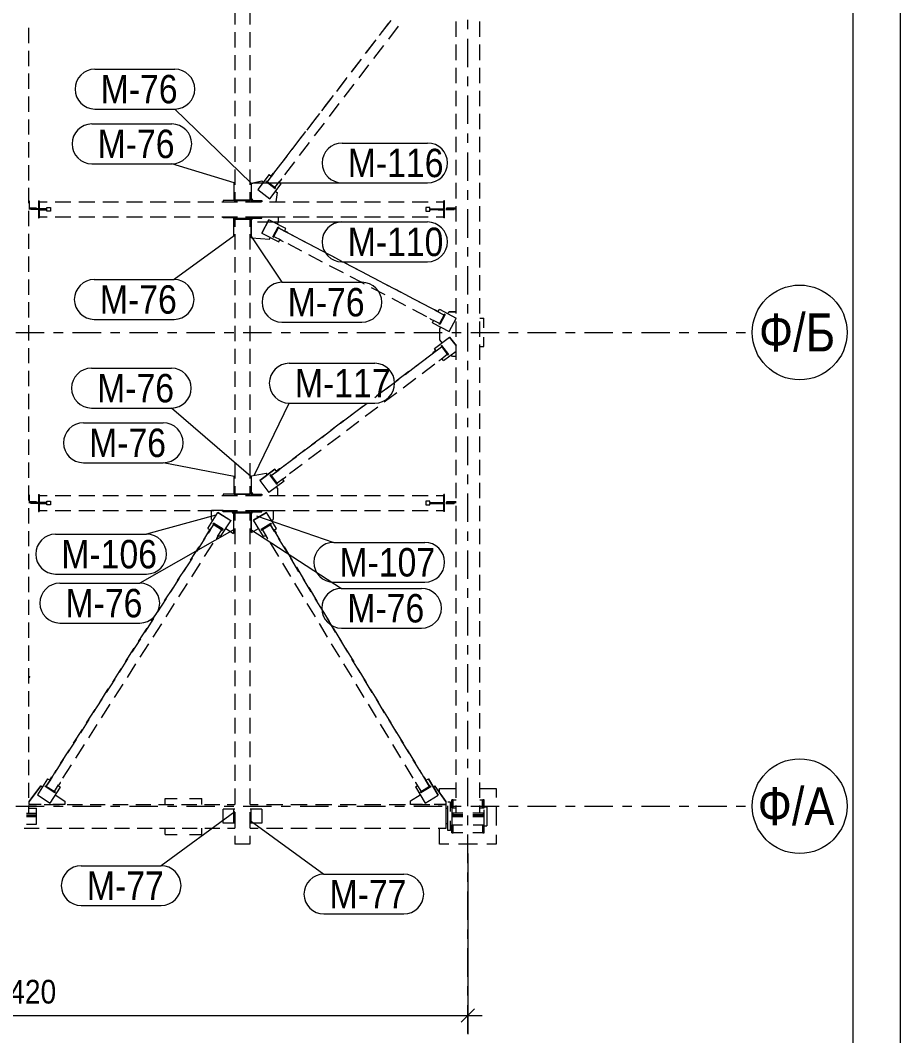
# Model space of a CAD drawing. Header units: millimetres. Extents: x -59 to 782, y -222 to 372.
# Drawn here: x 689 to 781.9, y -24.2 to 82.9 of the extents above; entities that cross this region are included whole.
import ezdxf

# ---------------------------------------------------------------- set-up
doc = ezdxf.new("R2010")
doc.units = ezdxf.units.MM
doc.linetypes.add('XKITLINE00', pattern=[0])
doc.linetypes.add('XKITLINE03', pattern=[6, 3, -1, 1, -1])
for name, color, linetype, lineweight in [('DrawingSheet', 5, 'Continuous', 0), ('Part', 2, 'Continuous', 0), ('PartMark', 3, 'Continuous', 0), ('S-GRID', 1, 'Continuous', 0), ('Z-DIMENSIONS', 1, 'Continuous', 0)]:
    doc.layers.add(name, color=color, linetype=linetype, lineweight=lineweight)
doc.styles.add('GOST type A', font='ARIAL.TTF')

msp = doc.modelspace()

# ---------------------------------------------------------------- linework, layer by layer
at = {"layer": 'DrawingSheet', "linetype": 'XKITLINE00', "lineweight": 0}
for p, q in [((781.85, -222.33), (781.85, 371.67)), ((776.85, -217.33), (776.85, 366.67))]:
    msp.add_line(p, q, dxfattribs=at)
at = {"layer": 'Part', "linetype": 'XKITLINE00', "lineweight": 0}
for p, q in [((711.62, 84.11), (711.62, 82.5)), ((713.22, 82.5), (713.22, 84.11)), ((726.86, 81.33), (727.83, 82.6)), ((727.06, 81.57), (728.1, 82.93)), ((734.95, 81.19), (734.95, 82.81)), ((737.45, 81.19), (737.45, 82.81)), ((689.9, 80.54), (689.9, 82.15)), ((711.62, 81.69), (711.62, 80.08)), ((713.22, 80.08), (713.22, 81.69)), ((727.85, 80.96), (728.89, 82.32)), ((725.41, 79.44), (726.38, 80.7)), ((725.49, 79.53), (726.53, 80.89)), ((734.95, 78.75), (734.95, 80.38)), ((737.45, 78.75), (737.45, 80.38)), ((689.9, 78.12), (689.9, 79.73)), ((726.28, 78.92), (727.33, 80.28)), ((711.62, 79.28), (711.62, 77.67)), ((713.22, 77.67), (713.22, 79.28)), ((723.92, 77.48), (724.97, 78.84)), ((723.96, 77.54), (724.93, 78.81)), ((724.72, 76.87), (725.76, 78.24)), ((689.9, 75.71), (689.9, 77.32)), ((734.95, 76.32), (734.95, 77.94)), ((737.45, 76.32), (737.45, 77.94)), ((711.62, 76.86), (711.62, 75.25)), ((713.22, 75.25), (713.22, 76.86)), ((722.36, 75.44), (723.4, 76.8)), ((722.51, 75.65), (723.48, 76.91)), ((723.15, 74.83), (724.2, 76.19)), ((734.95, 73.89), (734.95, 75.51)), ((737.45, 73.89), (737.45, 75.51)), ((689.9, 73.3), (689.9, 74.91)), ((711.62, 74.45), (711.62, 72.84)), ((713.22, 72.84), (713.22, 74.45)), ((720.79, 73.39), (721.84, 74.75)), ((721.05, 73.75), (722.02, 75.01)), ((721.59, 72.78), (722.63, 74.15)), ((719.6, 71.85), (720.57, 73.12)), ((734.95, 71.45), (734.95, 73.08)), ((737.45, 71.45), (737.45, 73.08)), ((689.9, 70.88), (689.9, 72.49)), ((711.62, 72.03), (711.62, 70.42)), ((713.22, 70.42), (713.22, 72.03)), ((719.23, 71.35), (720.27, 72.71)), ((720.02, 70.74), (721.06, 72.1)), ((718.15, 69.96), (719.12, 71.22)), ((689.9, 68.47), (689.9, 70.08)), ((717.66, 69.3), (718.7, 70.67)), ((718.45, 68.69), (719.5, 70.06)), ((734.95, 69.02), (734.95, 70.64)), ((737.45, 69.02), (737.45, 70.64)), ((711.62, 69.62), (711.62, 68.01)), ((713.22, 68.01), (713.22, 69.62)), ((716.09, 67.26), (717.14, 68.62)), ((716.7, 68.06), (717.67, 69.33)), ((689.9, 66.05), (689.9, 67.66)), ((716.89, 66.65), (717.93, 68.01)), ((734.95, 66.59), (734.95, 68.21)), ((737.45, 66.59), (737.45, 68.21)), ((711.62, 67.2), (711.62, 65.59)), ((713.22, 65.59), (713.22, 67.2)), ((715.25, 66.66), (714.03, 65.07)), ((715.25, 66.66), (714.03, 65.07)), ((715.05, 65.9), (715.57, 66.58)), ((715.05, 65.9), (715.49, 66.47)), ((715.25, 66.66), (715.46, 66.5)), ((715.25, 66.66), (715.46, 66.5)), ((715.25, 66.66), (715.25, 66.66)), ((715.46, 66.5), (715.7, 66.82)), ((715.7, 66.81), (715.46, 66.5)), ((715.46, 66.5), (715.49, 66.47)), ((715.46, 66.5), (715.46, 66.5)), ((715.49, 66.47), (715.73, 66.79)), ((715.73, 66.8), (715.7, 66.82)), ((715.7, 66.82), (715.7, 66.81)), ((715.73, 66.79), (715.7, 66.81)), ((715.73, 66.8), (716.21, 67.43)), ((715.73, 66.79), (715.73, 66.8)), ((711.62, 65.8), (711.5, 65.8)), ((711.5, 65.8), (711.5, 63.92)), ((713.22, 65.8), (713.34, 65.8)), ((713.34, 65.8), (713.34, 63.92)), ((713.36, 65.74), (714.48, 65.99)), ((713.36, 65.73), (714.48, 65.99)), ((713.36, 65.73), (713.36, 65.74)), ((713.36, 64.1), (713.36, 65.73)), ((714.48, 65.99), (714.48, 65.99)), ((714.48, 65.99), (714.64, 65.87)), ((714.48, 65.99), (714.64, 65.86)), ((714.92, 65.9), (714.97, 65.96)), ((714.92, 65.89), (714.97, 65.95)), ((714.92, 65.89), (714.92, 65.9)), ((715.88, 65.16), (714.92, 65.89)), ((714.97, 65.95), (714.97, 65.96)), ((714.97, 65.96), (715.05, 65.9)), ((715.92, 65.22), (714.97, 65.95)), ((715.05, 65.9), (715.05, 65.9)), ((715.05, 65.9), (715.84, 65.29)), ((715.3, 64.1), (716.52, 65.68)), ((715.84, 65.29), (716.37, 65.97)), ((716.28, 65.86), (716.31, 65.84)), ((716.31, 65.84), (716.56, 66.16)), ((716.32, 65.84), (716.52, 65.68)), ((716.32, 65.84), (716.52, 65.69)), ((716.52, 65.68), (716.52, 65.69)), ((716.56, 66.16), (716.53, 66.18)), ((716.56, 66.16), (716.53, 66.18)), ((716.56, 66.16), (716.56, 66.16)), ((734.95, 64.15), (734.95, 65.78)), ((737.45, 64.15), (737.45, 65.78)), ((689.9, 63.64), (689.9, 65.25)), ((711.62, 64.79), (711.62, 63.98)), ((713.22, 63.98), (713.22, 64.79)), ((714.03, 65.07), (715.3, 64.1)), ((714.03, 65.07), (714.03, 65.07)), ((715.85, 65.29), (715.92, 65.23)), ((715.88, 65.16), (715.92, 65.22)), ((715.91, 64.89), (716.07, 64.77)), ((715.91, 64.89), (716.07, 64.77)), ((715.92, 65.23), (715.92, 65.22)), ((716.07, 64.77), (715.94, 63.8)), ((716.07, 64.77), (716.07, 64.77)), ((689.97, 63.84), (689.9, 63.84)), ((689.97, 63.11), (689.97, 63.84)), ((690.9, 63.9), (690.9, 63.04)), ((690.9, 63.9), (690.98, 63.9)), ((690.98, 63.9), (690.98, 63.04)), ((690.98, 63.8), (691.82, 63.8)), ((692.65, 63.8), (694.33, 63.8)), ((695.17, 63.8), (696.84, 63.8)), ((697.68, 63.8), (699.35, 63.8)), ((700.19, 63.8), (701.86, 63.8)), ((702.7, 63.8), (704.37, 63.8)), ((705.21, 63.8), (706.89, 63.8)), ((707.72, 63.8), (709.4, 63.8)), ((710.23, 63.8), (711.91, 63.8)), ((711.5, 63.92), (710.37, 63.92)), ((710.37, 63.92), (710.37, 63.8)), ((711.62, 63.98), (713.22, 63.98)), ((711.62, 63.8), (711.62, 63.98)), ((711.66, 63.94), (711.66, 63.98)), ((711.66, 63.94), (713.18, 63.94)), ((712.75, 63.8), (714.42, 63.8)), ((713.18, 63.94), (713.18, 63.98)), ((713.22, 63.8), (713.22, 63.98)), ((713.34, 63.92), (714.47, 63.92)), ((713.36, 64.1), (713.52, 63.94)), ((713.36, 64.1), (713.36, 64.1)), ((713.36, 64.1), (713.52, 63.94)), ((713.52, 63.94), (713.52, 63.94)), ((713.52, 63.94), (714.47, 63.94)), ((713.52, 63.94), (714.47, 63.94)), ((714.47, 63.92), (714.47, 63.94)), ((714.47, 63.92), (714.47, 63.8)), ((715.26, 63.8), (716.93, 63.8)), ((717.77, 63.8), (719.44, 63.8)), ((720.28, 63.8), (721.95, 63.8)), ((722.79, 63.8), (724.47, 63.8)), ((725.3, 63.8), (726.98, 63.8)), ((727.81, 63.8), (729.49, 63.8)), ((730.33, 63.8), (732, 63.8)), ((732.84, 63.8), (733.67, 63.8)), ((733.75, 63.9), (733.67, 63.9)), ((733.67, 63.04), (733.67, 63.9)), ((733.75, 63.04), (733.75, 63.9)), ((734.95, 61.72), (734.95, 63.34)), ((737.45, 61.72), (737.45, 63.34)), ((689.9, 63.04), (690.1, 63.04)), ((689.9, 61.23), (689.9, 62.83)), ((690.7, 63.11), (689.97, 63.11)), ((691.78, 63.04), (690.1, 63.04)), ((690.1, 62.96), (690.1, 63.04)), ((691.78, 62.96), (690.1, 62.96)), ((690.7, 63.04), (690.7, 63.11)), ((690.9, 63.04), (690.98, 63.04)), ((690.9, 62.96), (690.9, 62.1)), ((690.9, 62.96), (690.98, 62.96)), ((690.98, 63.05), (691.77, 63.05)), ((690.98, 62.96), (690.98, 62.1)), ((690.98, 62.95), (691.78, 62.95)), ((690.98, 62.2), (691.82, 62.2)), ((691.78, 63.2), (692.18, 63.2)), ((691.78, 63.04), (691.78, 63.2)), ((691.78, 62.96), (691.78, 63.04)), ((691.78, 62.8), (691.78, 62.96)), ((692.18, 62.8), (691.78, 62.8)), ((692.18, 63.2), (692.18, 62.8)), ((692.65, 62.2), (694.33, 62.2)), ((695.17, 62.2), (696.84, 62.2)), ((697.68, 62.2), (699.35, 62.2)), ((700.19, 62.2), (701.86, 62.2)), ((702.7, 62.2), (704.37, 62.2)), ((705.21, 62.2), (706.89, 62.2)), ((707.72, 62.2), (709.4, 62.2)), ((710.23, 62.2), (711.91, 62.2)), ((710.37, 62.08), (710.37, 62.2)), ((711.62, 61.97), (711.62, 62.2)), ((712.75, 62.2), (714.42, 62.2)), ((713.22, 61.97), (713.22, 62.2)), ((714.47, 62.08), (714.47, 62.2)), ((714.47, 62.2), (716.19, 62.2)), ((715.26, 62.2), (716.93, 62.2)), ((716.19, 62.2), (716.19, 62.2)), ((716.19, 62.2), (716.19, 61.61)), ((717.77, 62.2), (719.44, 62.2)), ((720.28, 62.2), (721.95, 62.2)), ((722.79, 62.2), (724.47, 62.2)), ((725.3, 62.2), (726.98, 62.2)), ((727.81, 62.2), (729.49, 62.2)), ((730.33, 62.2), (732, 62.2)), ((732.17, 63.2), (731.77, 63.2)), ((731.77, 63.2), (731.77, 62.8)), ((731.77, 62.8), (732.17, 62.8)), ((732.17, 63.04), (732.17, 63.2)), ((732.17, 63.05), (733.67, 63.05)), ((732.17, 63.04), (732.17, 62.96)), ((732.17, 63.04), (733.03, 63.04)), ((732.17, 62.8), (732.17, 62.96)), ((732.17, 62.96), (733.03, 62.96)), ((732.17, 62.95), (732.26, 62.95)), ((732.84, 62.2), (733.67, 62.2)), ((733.06, 62.95), (733.67, 62.95)), ((733.75, 63.04), (733.67, 63.04)), ((733.75, 62.96), (733.67, 62.96)), ((733.67, 62.1), (733.67, 62.96)), ((733.75, 62.1), (733.75, 62.96)), ((733.89, 63.04), (734.75, 63.04)), ((733.89, 62.96), (734.75, 62.96)), ((734.95, 63.12), (733.95, 63.12)), ((733.95, 63.12), (733.95, 63.04)), ((734.75, 63.04), (734.75, 62.96)), ((734.75, 63.04), (734.95, 63.04)), ((690.9, 62.1), (690.98, 62.1)), ((711.5, 62.08), (710.37, 62.08)), ((711.5, 60.2), (711.5, 62.08)), ((711.62, 61.99), (711.66, 61.99)), ((711.62, 61.97), (711.62, 61.16)), ((713.18, 62.03), (711.66, 62.03)), ((711.66, 62.03), (711.66, 61.96)), ((711.66, 62), (713.18, 62)), ((711.66, 61.96), (713.18, 61.96)), ((713.22, 61.96), (711.72, 61.96)), ((713.18, 61.96), (713.18, 62.03)), ((713.18, 61.99), (713.22, 61.99)), ((713.22, 61.16), (713.22, 61.97)), ((713.34, 60.2), (713.34, 62.08)), ((713.34, 62.08), (714.47, 62.08)), ((713.36, 61.9), (713.52, 62.06)), ((713.36, 59.99), (713.36, 61.9)), ((713.52, 62.06), (714.47, 62.06)), ((714.47, 62.06), (714.47, 62.08)), ((715.21, 61.9), (714.47, 60.48)), ((714.47, 60.48), (715.21, 61.9)), ((716.98, 60.97), (715.21, 61.9)), ((716.98, 60.97), (715.21, 61.9)), ((715.21, 61.9), (715.21, 61.9)), ((715.62, 60.1), (716.18, 61.16)), ((715.62, 60.09), (716.18, 61.15)), ((715.69, 60.05), (716.25, 61.11)), ((716.1, 61.43), (716.19, 61.61)), ((716.18, 61.15), (716.18, 61.16)), ((716.18, 61.16), (716.25, 61.12)), ((716.18, 61.15), (716.25, 61.11)), ((716.25, 61.11), (716.25, 61.12)), ((733.75, 62.1), (733.67, 62.1)), ((689.9, 58.81), (689.9, 60.42)), ((711.62, 60.2), (711.5, 60.2)), ((711.62, 60.36), (711.62, 58.75)), ((713.22, 58.75), (713.22, 60.36)), ((713.22, 60.2), (713.34, 60.2)), ((714.47, 60.48), (716.24, 59.55)), ((714.47, 60.48), (714.47, 60.48)), ((715.26, 59.84), (715.35, 60.02)), ((715.62, 60.1), (715.62, 60.09)), ((715.62, 60.09), (715.69, 60.05)), ((715.74, 60.14), (716.47, 59.76)), ((716.86, 60.68), (716.21, 61.03)), ((716.21, 61.03), (716.84, 60.7)), ((716.84, 60.7), (716.98, 60.97)), ((716.84, 60.7), (716.86, 60.73)), ((716.84, 60.7), (717.2, 60.51)), ((716.84, 60.7), (716.84, 60.7)), ((716.84, 60.7), (716.84, 60.7)), ((716.84, 60.7), (716.84, 60.7)), ((716.85, 60.71), (716.85, 60.71)), ((716.86, 60.74), (717.22, 60.55)), ((716.86, 60.73), (716.86, 60.74)), ((717.22, 60.55), (716.86, 60.73)), ((716.98, 60.97), (716.98, 60.97)), ((717.2, 60.51), (717.22, 60.55)), ((717.2, 60.52), (717.94, 60.13)), ((717.22, 60.55), (717.22, 60.55)), ((719.05, 59.54), (717.59, 60.3)), ((734.95, 59.29), (734.95, 60.91)), ((737.45, 59.29), (737.45, 60.91)), ((713.36, 59.99), (715.26, 59.84)), ((716.24, 59.55), (716.37, 59.81)), ((716.36, 59.78), (716.38, 59.81)), ((716.36, 59.78), (716.71, 59.59)), ((716.36, 59.78), (716.36, 59.78)), ((716.71, 59.59), (716.73, 59.62)), ((717.2, 59.38), (718.66, 58.61)), ((718.68, 59.75), (720.16, 58.97)), ((721.23, 58.39), (719.77, 59.15)), ((689.9, 56.4), (689.9, 58.01)), ((711.62, 57.94), (711.62, 56.33)), ((713.22, 56.33), (713.22, 57.94)), ((719.38, 58.23), (720.84, 57.46)), ((720.89, 58.58), (722.37, 57.8)), ((722.92, 57.5), (721.96, 58)), ((734.95, 56.85), (734.95, 58.47)), ((737.45, 56.85), (737.45, 58.47)), ((721.57, 57.08), (723.03, 56.31)), ((723.49, 57.2), (723, 57.46)), ((723.22, 57.36), (724.7, 56.58)), ((725.68, 56.05), (724.22, 56.81)), ((723.76, 55.93), (724.98, 55.29)), ((725.43, 56.19), (726.91, 55.42)), ((734.95, 54.42), (734.95, 56.04)), ((737.45, 54.42), (737.45, 56.04)), ((689.9, 53.98), (689.9, 55.59)), ((711.62, 55.53), (711.62, 53.92)), ((713.22, 53.92), (713.22, 55.53)), ((725.02, 55.26), (725.26, 55.14)), ((725.99, 54.76), (727.45, 53.99)), ((727.87, 54.9), (726.41, 55.67)), ((727.65, 55.03), (729.13, 54.25)), ((728.17, 53.61), (729.63, 52.84)), ((730.05, 53.75), (728.59, 54.52)), ((729.86, 53.87), (731.34, 53.09)), ((734.95, 51.99), (734.95, 53.61)), ((737.45, 51.99), (737.45, 53.61)), ((689.9, 51.57), (689.9, 53.18)), ((711.62, 53.11), (711.62, 51.5)), ((713.22, 51.5), (713.22, 53.11)), ((732.24, 52.6), (730.78, 53.37)), ((732.08, 52.7), (732.71, 52.37)), ((730.36, 52.46), (731.82, 51.69)), ((732.22, 51.45), (732.23, 51.47)), ((732.22, 51.44), (732.24, 51.47)), ((732.22, 51.45), (732.22, 51.44)), ((732.22, 51.44), (732.57, 51.26)), ((732.7, 52.37), (732.72, 52.4)), ((732.72, 52.4), (732.7, 52.36)), ((732.7, 52.37), (732.7, 52.36)), ((732.7, 52.36), (733.06, 52.18)), ((733.08, 52.22), (732.72, 52.4)), ((732.72, 52.4), (732.72, 52.4)), ((733.08, 52.21), (732.72, 52.4)), ((733.7, 51.84), (732.97, 52.22)), ((733.08, 52.21), (733.06, 52.18)), ((733.06, 52.18), (733.7, 51.84)), ((733.08, 52.22), (733.2, 52.45)), ((733.08, 52.21), (733.2, 52.44)), ((733.08, 52.22), (733.08, 52.21)), ((733.74, 51.92), (733.18, 50.86)), ((733.2, 52.44), (733.2, 52.45)), ((733.2, 52.45), (734.95, 51.52)), ((733.2, 52.44), (734.95, 51.52)), ((733.23, 50.95), (733.7, 51.84)), ((733.81, 51.89), (733.25, 50.82)), ((733.7, 51.84), (733.74, 51.93)), ((733.7, 51.84), (733.7, 51.84)), ((733.81, 51.89), (733.74, 51.93)), ((733.74, 51.93), (733.74, 51.92)), ((733.81, 51.89), (733.74, 51.92)), ((733.81, 51.89), (733.81, 51.89)), ((734.08, 51.98), (734.18, 52.16)), ((734.08, 51.98), (734.18, 52.16)), ((734.95, 52.16), (734.18, 52.16)), ((734.18, 52.16), (734.18, 52.16)), ((734.18, 52.16), (734.95, 52.16)), ((734.22, 50.1), (734.95, 51.48)), ((737.45, 51.5), (737.9, 51.5)), ((737.45, 51.5), (737.9, 51.5)), ((737.9, 50.5), (737.9, 51.5)), ((689.9, 49.15), (689.9, 50.76)), ((711.62, 50.7), (711.62, 49.08)), ((713.22, 49.08), (713.22, 50.7)), ((732.45, 51.03), (732.57, 51.26)), ((732.45, 51.03), (732.57, 51.26)), ((732.45, 51.03), (732.45, 51.03)), ((732.45, 51.03), (734.22, 50.1)), ((732.55, 51.31), (733.23, 50.95)), ((732.57, 51.26), (732.59, 51.29)), ((733.18, 50.87), (733.23, 50.95)), ((733.18, 50.86), (733.18, 50.87)), ((733.25, 50.82), (733.18, 50.86)), ((733.25, 50.39), (733.34, 50.56)), ((733.25, 50.39), (733.34, 50.56)), ((733.25, 50.39), (733.25, 50.39)), ((733.25, 50.39), (733.25, 50.39)), ((733.25, 49.21), (733.25, 50.39)), ((734.95, 49.55), (734.95, 51.17)), ((737.45, 49.55), (737.45, 51.17)), ((732.68, 48.3), (734.27, 49.51)), ((732.68, 48.3), (734.27, 49.51)), ((734.95, 48.61), (734.27, 49.51)), ((734.27, 49.51), (734.27, 49.51)), ((734.27, 49.51), (734.95, 48.61)), ((737.9, 48.5), (737.9, 49.5)), ((689.9, 46.74), (689.9, 48.35)), ((711.62, 48.28), (711.62, 46.67)), ((713.22, 46.67), (713.22, 48.28)), ((732.86, 48.06), (732.68, 48.3)), ((732.68, 48.3), (732.68, 48.3)), ((732.86, 48.06), (733.43, 48.49)), ((733.47, 48.91), (733.25, 49.21)), ((733.37, 48.58), (733.43, 48.62)), ((733.43, 48.61), (733.37, 48.57)), ((733.37, 48.57), (733.37, 48.58)), ((733.37, 48.57), (734.1, 47.61)), ((734.16, 47.67), (733.43, 48.62)), ((733.43, 48.62), (733.43, 48.61)), ((733.43, 48.61), (734.16, 47.66)), ((734.95, 47.12), (734.95, 48.74)), ((737.45, 47.12), (737.45, 48.74)), ((737.45, 48.5), (737.9, 48.5)), ((730.66, 46.41), (732.01, 47.43)), ((731.57, 47.08), (732.9, 48.09)), ((732.83, 48.1), (732.51, 47.86)), ((732.51, 47.85), (732.83, 48.09)), ((732.51, 47.86), (732.51, 47.85)), ((732.54, 47.82), (732.51, 47.85)), ((732.86, 48.06), (732.54, 47.82)), ((732.83, 48.09), (732.83, 48.09)), ((732.83, 48.09), (732.86, 48.06)), ((732.86, 48.06), (732.86, 48.06)), ((733.48, 47.23), (733.17, 46.99)), ((733.37, 47.19), (734.03, 47.69)), ((733.64, 47.03), (733.46, 47.26)), ((733.46, 47.26), (733.48, 47.23)), ((733.48, 47.23), (733.48, 47.23)), ((733.64, 47.03), (734.95, 48.01)), ((734.1, 47.61), (734.16, 47.66)), ((734.16, 47.66), (734.16, 47.67)), ((734.56, 47.47), (734.44, 47.63)), ((734.95, 47.47), (734.56, 47.47)), ((729.57, 45.57), (730.9, 46.58)), ((731.37, 45.68), (732.7, 46.68)), ((733.17, 46.99), (733.14, 47.02)), ((734.95, 44.69), (734.95, 46.31)), ((737.45, 44.69), (737.45, 46.31)), ((689.9, 44.33), (689.9, 45.94)), ((711.62, 45.86), (711.62, 44.25)), ((713.22, 44.25), (713.22, 45.86)), ((727.57, 44.06), (728.91, 45.07)), ((728.63, 44.88), (729.98, 45.9)), ((729.37, 44.17), (730.71, 45.17)), ((726.61, 43.35), (727.96, 44.37)), ((689.9, 41.91), (689.9, 43.52)), ((711.62, 43.45), (711.62, 41.84)), ((713.22, 41.84), (713.22, 43.45)), ((726.37, 43.15), (726.91, 43.56)), ((727.38, 42.66), (728.71, 43.66)), ((734.95, 42.25), (734.95, 43.87)), ((737.45, 42.25), (737.45, 43.87)), ((723.77, 41.2), (725.11, 42.22)), ((724.78, 41.94), (725.57, 42.54)), ((725.38, 41.15), (726.71, 42.15)), ((689.9, 39.5), (689.9, 41.11)), ((711.62, 41.03), (711.62, 39.42)), ((713.22, 39.42), (713.22, 41.03)), ((722.78, 40.43), (724.11, 41.44)), ((734.95, 39.82), (734.95, 41.44)), ((737.45, 39.82), (737.45, 41.44)), ((720.78, 38.92), (722.11, 39.93)), ((721.74, 39.67), (723.09, 40.69)), ((723.38, 39.64), (724.71, 40.64)), ((689.9, 37.08), (689.9, 38.69)), ((711.62, 38.62), (711.62, 37.01)), ((713.22, 37.01), (713.22, 38.62)), ((719.72, 38.14), (721.07, 39.16)), ((721.39, 38.13), (722.72, 39.13)), ((734.95, 37.38), (734.95, 39.01)), ((737.45, 37.38), (737.45, 39.01)), ((717.7, 36.61), (719.05, 37.63)), ((718.79, 37.42), (720.12, 38.42)), ((719.39, 36.62), (720.72, 37.62)), ((716.79, 35.91), (718.12, 36.91)), ((734.95, 34.95), (734.95, 36.57)), ((737.45, 34.95), (737.45, 36.57)), ((689.9, 34.67), (689.9, 36.28)), ((711.62, 36.2), (711.62, 34.59)), ((713.22, 34.59), (713.22, 36.2)), ((714.26, 34.38), (715.85, 35.58)), ((715.85, 35.58), (714.26, 34.37)), ((715.46, 34.9), (716.12, 35.4)), ((716.01, 35.37), (715.85, 35.58)), ((716.01, 35.37), (715.85, 35.58)), ((715.85, 35.58), (715.85, 35.58)), ((716.01, 35.38), (716.33, 35.62)), ((716.33, 35.61), (716.01, 35.37)), ((716.01, 35.37), (716.01, 35.38)), ((716.03, 35.34), (716.01, 35.37)), ((716.03, 35.34), (716.35, 35.58)), ((716.35, 35.59), (716.33, 35.62)), ((716.33, 35.62), (716.33, 35.61)), ((716.35, 35.58), (716.33, 35.61)), ((716.35, 35.59), (717.02, 36.1)), ((716.35, 35.58), (716.35, 35.59)), ((717.39, 35.11), (718.72, 36.11)), ((711.62, 34.8), (711.5, 34.8)), ((711.5, 34.8), (711.5, 32.92)), ((713.22, 34.8), (713.34, 34.8)), ((713.34, 34.8), (713.34, 32.92)), ((713.36, 34.86), (714.93, 35.14)), ((713.36, 34.86), (714.93, 35.14)), ((713.36, 34.86), (713.36, 34.86)), ((713.36, 33.1), (713.36, 34.86)), ((714.26, 34.37), (714.26, 34.38)), ((714.26, 34.37), (715.22, 33.1)), ((714.93, 35.14), (714.93, 35.14)), ((715.05, 34.98), (714.93, 35.14)), ((715.05, 34.98), (714.93, 35.14)), ((716.82, 34.3), (715.22, 33.1)), ((715.33, 34.94), (715.4, 34.99)), ((715.33, 34.93), (715.4, 34.98)), ((715.33, 34.93), (715.33, 34.94)), ((716.06, 33.97), (715.33, 34.93)), ((715.4, 34.98), (715.4, 34.99)), ((715.46, 34.91), (715.4, 34.99)), ((716.12, 34.02), (715.4, 34.98)), ((715.46, 34.91), (716.03, 35.34)), ((715.46, 34.91), (715.46, 34.9)), ((715.46, 34.9), (716.06, 34.1)), ((716.06, 34.1), (716.73, 34.6)), ((716.66, 34.51), (716.64, 34.54)), ((716.66, 34.51), (716.98, 34.75)), ((716.82, 34.3), (716.66, 34.51)), ((716.82, 34.31), (716.66, 34.51)), ((716.82, 34.31), (716.82, 34.3)), ((716.98, 34.76), (716.96, 34.78)), ((716.98, 34.75), (716.96, 34.78)), ((716.98, 34.75), (716.98, 34.76)), ((689.9, 32.25), (689.9, 33.86)), ((711.62, 33.79), (711.62, 32.98)), ((713.22, 32.98), (713.22, 33.79)), ((716.14, 33.54), (716.02, 33.7)), ((716.14, 33.54), (716.02, 33.7)), ((716.12, 34.03), (716.06, 34.1)), ((716.06, 33.97), (716.12, 34.02)), ((716.12, 34.02), (716.12, 34.03)), ((716.14, 33.54), (716.14, 33.54)), ((716.14, 32.8), (716.14, 33.54)), ((734.95, 32.52), (734.95, 34.14)), ((737.45, 32.52), (737.45, 34.14)), ((689.97, 32.84), (689.9, 32.84)), ((689.97, 32.11), (689.97, 32.84)), ((690.9, 32.9), (690.9, 32.04)), ((690.9, 32.9), (690.98, 32.9)), ((690.98, 32.9), (690.98, 32.04)), ((690.98, 32.8), (691.82, 32.8)), ((691.78, 32.2), (692.18, 32.2)), ((691.78, 32.04), (691.78, 32.2)), ((692.18, 32.2), (692.18, 31.8)), ((692.65, 32.8), (694.33, 32.8)), ((695.17, 32.8), (696.84, 32.8)), ((697.68, 32.8), (699.35, 32.8)), ((700.19, 32.8), (701.86, 32.8)), ((702.7, 32.8), (704.37, 32.8)), ((705.21, 32.8), (706.89, 32.8)), ((707.72, 32.8), (709.4, 32.8)), ((710.23, 32.8), (711.91, 32.8)), ((711.5, 32.92), (710.37, 32.92)), ((710.37, 32.92), (710.37, 32.8)), ((711.62, 32.98), (713.22, 32.98)), ((711.62, 32.8), (711.62, 32.98)), ((711.66, 32.94), (711.66, 32.98)), ((711.66, 32.94), (713.18, 32.94)), ((712.75, 32.8), (714.42, 32.8)), ((713.18, 32.94), (713.18, 32.98)), ((713.22, 32.8), (713.22, 32.98)), ((713.34, 32.92), (714.47, 32.92)), ((713.36, 33.1), (713.52, 32.94)), ((713.36, 33.1), (713.36, 33.1)), ((713.36, 33.1), (713.52, 32.94)), ((713.52, 32.94), (713.52, 32.94)), ((713.52, 32.94), (714.47, 32.94)), ((713.52, 32.94), (714.47, 32.94)), ((714.47, 32.92), (714.47, 32.94)), ((714.47, 32.92), (714.47, 32.8)), ((715.26, 32.8), (716.93, 32.8)), ((717.77, 32.8), (719.44, 32.8)), ((720.28, 32.8), (721.95, 32.8)), ((722.79, 32.8), (724.47, 32.8)), ((725.3, 32.8), (726.98, 32.8)), ((727.81, 32.8), (729.49, 32.8)), ((730.33, 32.8), (732, 32.8)), ((732.17, 32.2), (731.77, 32.2)), ((731.77, 32.2), (731.77, 31.8)), ((732.17, 32.04), (732.17, 32.2)), ((732.84, 32.8), (733.67, 32.8)), ((733.75, 32.9), (733.67, 32.9)), ((733.67, 32.04), (733.67, 32.9)), ((733.75, 32.04), (733.75, 32.9)), ((689.9, 32.04), (690.1, 32.04)), ((689.9, 29.84), (689.9, 31.45)), ((690.7, 32.11), (689.97, 32.11)), ((691.78, 32.04), (690.1, 32.04)), ((690.1, 31.96), (690.1, 32.04)), ((691.78, 31.96), (690.1, 31.96)), ((690.7, 32.04), (690.7, 32.11)), ((690.9, 32.04), (690.98, 32.04)), ((690.9, 31.96), (690.9, 31.1)), ((690.9, 31.96), (690.98, 31.96)), ((690.9, 31.1), (690.98, 31.1)), ((690.98, 32.05), (691.77, 32.05)), ((690.98, 31.96), (690.98, 31.1)), ((690.98, 31.95), (691.78, 31.95)), ((690.98, 31.2), (691.82, 31.2)), ((691.78, 31.96), (691.78, 32.04)), ((691.78, 31.8), (691.78, 31.96)), ((692.18, 31.8), (691.78, 31.8)), ((692.65, 31.2), (694.33, 31.2)), ((695.17, 31.2), (696.84, 31.2)), ((697.68, 31.2), (699.35, 31.2)), ((700.19, 31.2), (701.86, 31.2)), ((702.7, 31.2), (704.37, 31.2)), ((705.21, 31.2), (706.89, 31.2)), ((707.72, 31.2), (709.4, 31.2)), ((709.14, 31.19), (709.14, 31.2)), ((710.37, 31.19), (709.14, 31.19)), ((709.14, 30.26), (709.14, 31.19)), ((710.23, 31.2), (711.91, 31.2)), ((710.37, 31.08), (710.37, 31.2)), ((710.37, 31.05), (710.37, 31.08)), ((711.5, 31.08), (710.37, 31.08)), ((711.5, 29.2), (711.5, 31.08)), ((711.62, 30.97), (711.62, 31.2)), ((712.75, 31.2), (714.42, 31.2)), ((713.22, 30.97), (713.22, 31.2)), ((713.34, 29.2), (713.34, 31.08)), ((713.34, 31.08), (714.47, 31.08)), ((714.47, 31.08), (714.47, 31.2)), ((714.47, 31.19), (715.65, 31.19)), ((714.47, 31.06), (714.47, 31.08)), ((715.26, 31.2), (716.93, 31.2)), ((715.65, 31.19), (715.65, 31.2)), ((715.65, 31.19), (715.65, 30.25)), ((717.77, 31.2), (719.44, 31.2)), ((720.28, 31.2), (721.95, 31.2)), ((722.79, 31.2), (724.47, 31.2)), ((725.3, 31.2), (726.98, 31.2)), ((727.81, 31.2), (729.49, 31.2)), ((730.33, 31.2), (732, 31.2)), ((731.77, 31.8), (732.17, 31.8)), ((732.17, 32.05), (733.67, 32.05)), ((732.17, 32.04), (732.17, 31.96)), ((732.17, 32.04), (733.03, 32.04)), ((732.17, 31.96), (733.03, 31.96)), ((732.17, 31.8), (732.17, 31.96)), ((732.17, 31.95), (732.26, 31.95)), ((732.84, 31.2), (733.67, 31.2)), ((733.06, 31.95), (733.67, 31.95)), ((733.75, 32.04), (733.67, 32.04)), ((733.75, 31.96), (733.67, 31.96)), ((733.67, 31.1), (733.67, 31.96)), ((733.75, 31.1), (733.67, 31.1)), ((733.75, 31.1), (733.75, 31.96)), ((733.89, 32.04), (734.75, 32.04)), ((733.89, 31.96), (734.75, 31.96)), ((734.95, 32.12), (733.95, 32.12)), ((733.95, 32.12), (733.95, 32.04)), ((734.75, 32.04), (734.75, 31.96)), ((734.75, 32.04), (734.95, 32.04)), ((734.95, 30.08), (734.95, 31.71)), ((737.45, 30.08), (737.45, 31.71)), ((708.77, 29.32), (709.84, 31)), ((708.77, 29.31), (709.84, 30.99)), ((709.14, 30.26), (709.3, 30.16)), ((709.84, 30.99), (709.84, 31)), ((709.84, 31), (711.19, 30.14)), ((711.19, 30.13), (709.84, 30.99)), ((710.11, 28.45), (711.19, 30.13)), ((711.32, 31.07), (710.37, 31.07)), ((711.32, 31.05), (710.37, 31.05)), ((711.19, 30.14), (711.19, 30.13)), ((711.32, 31.07), (711.32, 31.05)), ((711.48, 30.91), (711.32, 31.07)), ((711.48, 30.89), (711.32, 31.05)), ((711.48, 30.91), (711.48, 30.89)), ((711.48, 30.89), (711.48, 28.77)), ((711.62, 30.99), (711.66, 30.99)), ((711.62, 30.97), (711.62, 30.14)), ((713.18, 31.03), (711.66, 31.03)), ((711.66, 31.03), (711.66, 30.96)), ((711.66, 31), (713.18, 31)), ((711.66, 30.96), (713.18, 30.96)), ((713.22, 30.96), (711.72, 30.96)), ((713.18, 30.96), (713.18, 31.03)), ((713.18, 30.99), (713.22, 30.99)), ((713.22, 30.14), (713.22, 30.97)), ((713.36, 30.9), (713.52, 31.06)), ((713.36, 28.87), (713.36, 30.9)), ((713.52, 31.06), (714.47, 31.06)), ((713.59, 30.17), (714.96, 31)), ((714.96, 30.99), (713.59, 30.17)), ((714.63, 28.46), (713.59, 30.17)), ((713.59, 30.17), (713.59, 30.17)), ((716, 29.29), (714.96, 31)), ((714.96, 31), (714.96, 30.99)), ((716, 29.29), (714.96, 30.99)), ((715.48, 30.14), (715.65, 30.25)), ((689.9, 27.43), (689.9, 29.04)), ((708.77, 29.32), (708.77, 29.31)), ((708.77, 29.31), (709.02, 29.15)), ((708.98, 29.18), (708.77, 28.85)), ((708.77, 28.82), (708.99, 29.16)), ((709.02, 29.14), (708.8, 28.8)), ((708.95, 29.01), (709.4, 29.72)), ((708.99, 29.17), (708.99, 29.16)), ((708.99, 29.16), (709.02, 29.14)), ((709.02, 29.15), (709.39, 29.73)), ((709.02, 29.14), (709.02, 29.15)), ((709.32, 29.81), (709.36, 29.88)), ((709.36, 29.84), (709.32, 29.77)), ((709.32, 29.77), (709.32, 29.81)), ((709.32, 29.77), (710.33, 29.13)), ((710.38, 29.23), (709.36, 29.88)), ((709.36, 29.88), (709.36, 29.84)), ((709.36, 29.84), (710.38, 29.19)), ((709.79, 28.47), (710.25, 29.18)), ((710.33, 29.13), (710.38, 29.19)), ((710.38, 29.19), (710.38, 29.23)), ((710.66, 29.3), (711.48, 28.77)), ((711.62, 29.2), (711.5, 29.2)), ((711.62, 29.3), (711.62, 27.64)), ((713.22, 27.64), (713.22, 29.3)), ((713.22, 29.2), (713.34, 29.2)), ((713.36, 28.87), (714.11, 29.32)), ((714.38, 29.24), (715.41, 29.87)), ((714.38, 29.21), (715.41, 29.83)), ((714.38, 29.24), (714.38, 29.21)), ((714.38, 29.21), (714.43, 29.14)), ((714.43, 29.14), (715.46, 29.76)), ((714.95, 28.48), (714.52, 29.19)), ((715.8, 29), (715.37, 29.71)), ((715.74, 29.13), (715.38, 29.72)), ((715.41, 29.83), (715.41, 29.87)), ((715.41, 29.87), (715.46, 29.8)), ((715.46, 29.76), (715.41, 29.83)), ((715.46, 29.76), (715.46, 29.8)), ((715.74, 29.13), (716, 29.29)), ((715.74, 29.12), (715.78, 29.14)), ((715.74, 29.13), (715.74, 29.12)), ((715.74, 29.12), (715.95, 28.78)), ((715.78, 29.16), (715.98, 28.83)), ((715.78, 29.14), (715.78, 29.15)), ((715.98, 28.8), (715.78, 29.14)), ((716, 29.29), (716, 29.29)), ((734.95, 27.65), (734.95, 29.27)), ((737.45, 27.65), (737.45, 29.27)), ((707.59, 26.88), (708.5, 28.3)), ((708.33, 28.1), (708.78, 28.82)), ((708.77, 28.85), (708.77, 28.82)), ((708.77, 28.82), (708.8, 28.8)), ((709.66, 28.26), (709.68, 28.24)), ((709.9, 28.58), (709.68, 28.24)), ((709.87, 28.6), (709.9, 28.58)), ((709.88, 28.6), (710.11, 28.45)), ((709.9, 28.58), (709.9, 28.59)), ((714.63, 28.46), (714.87, 28.61)), ((714.85, 28.58), (714.88, 28.6)), ((714.85, 28.59), (714.85, 28.58)), ((714.85, 28.58), (715.06, 28.24)), ((715.06, 28.24), (715.08, 28.26)), ((715.95, 28.78), (715.98, 28.8)), ((716.4, 28.08), (715.97, 28.79)), ((715.98, 28.83), (715.98, 28.8)), ((717.09, 26.87), (716.23, 28.29)), ((706.95, 25.95), (707.87, 27.38)), ((708.43, 26.35), (709.34, 27.77)), ((711.62, 26.81), (711.62, 25.15)), ((713.22, 25.15), (713.22, 26.81)), ((716.24, 26.36), (715.38, 27.78)), ((717.7, 25.93), (716.84, 27.36)), ((734.95, 25.22), (734.95, 26.84)), ((737.45, 25.22), (737.45, 26.84)), ((689.9, 25.01), (689.9, 26.62)), ((706.23, 24.76), (707.14, 26.18)), ((718.38, 24.75), (717.52, 26.17)), ((705.58, 23.81), (706.5, 25.24)), ((707.07, 24.22), (707.98, 25.64)), ((717.53, 24.23), (716.67, 25.65)), ((719, 23.79), (718.14, 25.22)), ((689.9, 22.6), (689.9, 24.21)), ((704.87, 22.63), (705.78, 24.05)), ((711.62, 24.31), (711.62, 22.65)), ((713.22, 22.65), (713.22, 24.31)), ((719.67, 22.62), (718.81, 24.04)), ((734.95, 22.78), (734.95, 24.41)), ((737.45, 22.78), (737.45, 24.41)), ((704.21, 21.66), (705.13, 23.09)), ((705.72, 22.1), (706.62, 23.51)), ((718.82, 22.1), (717.96, 23.52)), ((720.3, 21.65), (719.44, 23.08)), ((689.9, 20.18), (689.9, 21.79)), ((703.51, 20.51), (704.42, 21.92)), ((711.62, 21.82), (711.62, 20.15)), ((713.22, 20.15), (713.22, 21.82)), ((720.96, 20.5), (720.1, 21.91)), ((734.95, 20.35), (734.95, 21.97)), ((737.45, 20.35), (737.45, 21.97)), ((702.84, 19.52), (703.75, 20.95)), ((704.36, 19.97), (705.26, 21.39)), ((720.11, 19.98), (719.25, 21.4)), ((721.6, 19.5), (720.74, 20.93)), ((689.9, 17.77), (689.9, 19.38)), ((702.15, 18.38), (703.06, 19.8)), ((711.62, 19.32), (711.62, 17.66)), ((713.22, 17.66), (713.22, 19.32)), ((722.25, 18.37), (721.39, 19.79)), ((734.95, 17.92), (734.95, 19.54)), ((737.45, 17.92), (737.45, 19.54)), ((701.47, 17.37), (702.38, 18.8)), ((703, 17.84), (703.9, 19.26)), ((721.4, 17.85), (720.54, 19.27)), ((722.91, 17.36), (722.04, 18.79)), ((700.79, 16.25), (701.7, 17.67)), ((723.54, 16.24), (722.68, 17.66)), ((689.9, 15.35), (689.9, 16.96)), ((700.1, 15.23), (701.01, 16.66)), ((701.64, 15.72), (702.54, 17.13)), ((711.62, 16.83), (711.62, 15.16)), ((713.22, 15.16), (713.22, 16.83)), ((722.69, 15.73), (721.83, 17.14)), ((724.21, 15.22), (723.34, 16.65)), ((734.95, 15.48), (734.95, 17.11)), ((737.45, 15.48), (737.45, 17.11)), ((699.44, 14.13), (700.34, 15.54)), ((700.28, 13.59), (701.18, 15.01)), ((723.98, 13.6), (723.12, 15.02)), ((724.83, 14.12), (723.97, 15.53)), ((689.9, 12.94), (689.9, 14.55)), ((698.73, 13.08), (699.64, 14.51)), ((711.62, 14.33), (711.62, 12.67)), ((713.22, 12.67), (713.22, 14.33)), ((725.51, 13.07), (724.64, 14.5)), ((734.95, 13.05), (734.95, 14.67)), ((737.45, 13.05), (737.45, 14.67)), ((689.9, 13.68), (690, 13.68)), ((689.9, 13.6), (690, 13.6)), ((690, 13.6), (690, 13.68)), ((698.08, 12), (698.98, 13.42)), ((698.92, 11.46), (699.83, 12.88)), ((725.27, 11.47), (724.41, 12.89)), ((726.12, 11.99), (725.26, 13.41)), ((689.9, 10.53), (689.9, 12.14)), ((697.36, 10.94), (698.27, 12.37)), ((711.62, 11.84), (711.62, 10.17)), ((713.22, 10.17), (713.22, 11.84)), ((726.81, 10.93), (725.94, 12.36)), ((734.95, 10.62), (734.95, 12.24)), ((737.45, 10.62), (737.45, 12.24)), ((696.72, 9.87), (697.62, 11.29)), ((697.56, 9.34), (698.47, 10.75)), ((726.56, 9.35), (725.7, 10.76)), ((727.41, 9.86), (726.55, 11.28)), ((689.9, 8.11), (689.9, 9.72)), ((695.98, 8.79), (696.9, 10.22)), ((728.11, 8.79), (727.24, 10.22)), ((734.95, 8.18), (734.95, 9.81)), ((737.45, 8.18), (737.45, 9.81)), ((695.36, 7.75), (696.26, 9.16)), ((696.2, 7.21), (697.11, 8.63)), ((711.62, 9.34), (711.62, 7.68)), ((713.22, 7.68), (713.22, 9.34)), ((727.85, 7.22), (726.99, 8.64)), ((728.71, 7.74), (727.85, 9.15)), ((694.61, 6.65), (695.53, 8.08)), ((729.41, 6.65), (728.54, 8.07)), ((689.9, 5.7), (689.9, 7.31)), ((694, 5.62), (694.9, 7.04)), ((694.84, 5.08), (695.75, 6.5)), ((711.62, 6.84), (711.62, 5.18)), ((713.22, 5.18), (713.22, 6.84)), ((729.14, 5.09), (728.28, 6.51)), ((730, 5.61), (729.14, 7.03)), ((734.95, 5.75), (734.95, 7.37)), ((737.45, 5.75), (737.45, 7.37)), ((693.24, 4.5), (694.16, 5.93)), ((730.71, 4.5), (729.84, 5.93)), ((689.9, 3.28), (689.9, 4.89)), ((692.64, 3.49), (693.55, 4.91)), ((693.48, 2.96), (694.39, 4.37)), ((711.62, 4.35), (711.62, 2.69)), ((713.22, 2.69), (713.22, 4.35)), ((730.43, 2.97), (729.57, 4.38)), ((731.29, 3.48), (730.43, 4.9)), ((734.95, 3.32), (734.95, 4.94)), ((737.45, 3.32), (737.45, 4.94)), ((692.33, 3.07), (692.78, 3.79)), ((731.57, 3.07), (731.14, 3.79)), ((689.9, 0.87), (689.9, 2.48)), ((691.16, 2.15), (689.91, 0.49)), ((689.91, 0.49), (691.16, 2.14)), ((691.87, 2.88), (690.79, 1.2)), ((691.87, 2.87), (690.79, 1.19)), ((691.16, 2.15), (691.33, 2.04)), ((691.16, 2.14), (691.16, 2.15)), ((691.16, 2.14), (691.33, 2.04)), ((691.6, 2.09), (691.65, 2.16)), ((691.65, 2.12), (691.65, 2.16)), ((691.65, 2.16), (691.73, 2.11)), ((691.73, 2.08), (692.19, 2.78)), ((691.73, 2.11), (692.12, 2.7)), ((691.87, 2.88), (692.09, 2.74)), ((691.87, 2.87), (691.87, 2.88)), ((691.87, 2.87), (692.09, 2.73)), ((692.09, 2.75), (692.3, 3.09)), ((692.3, 3.06), (692.09, 2.72)), ((692.09, 2.72), (692.09, 2.75)), ((692.09, 2.72), (692.12, 2.7)), ((692.12, 2.7), (692.34, 3.04)), ((692.34, 3.06), (692.3, 3.09)), ((692.3, 3.09), (692.3, 3.06)), ((692.34, 3.04), (692.3, 3.06)), ((692.34, 3.04), (692.34, 3.06)), ((692.58, 1.54), (693.03, 2.25)), ((692.97, 2.16), (693, 2.14)), ((693, 2.14), (693.21, 2.48)), ((693, 2.15), (693.22, 2.01)), ((693, 2.15), (693.22, 2.02)), ((693.21, 2.48), (693.19, 2.5)), ((693.21, 2.51), (693.2, 2.51)), ((693.21, 2.48), (693.21, 2.51)), ((730.66, 2.04), (730.88, 2.17)), ((730.66, 2.04), (730.88, 2.17)), ((730.68, 2.53), (730.69, 2.54)), ((730.68, 2.53), (730.68, 2.5)), ((730.68, 2.5), (730.7, 2.52)), ((730.68, 2.5), (730.88, 2.16)), ((731.29, 1.55), (730.86, 2.26)), ((730.88, 2.16), (730.91, 2.18)), ((731.57, 3.07), (731.6, 3.09)), ((731.57, 3.07), (731.57, 3.04)), ((731.6, 3.06), (731.57, 3.04)), ((731.57, 3.04), (731.77, 2.7)), ((731.81, 2.75), (731.6, 3.09)), ((731.6, 3.09), (731.6, 3.06)), ((731.81, 2.72), (731.6, 3.06)), ((732.15, 2.07), (731.72, 2.77)), ((731.81, 2.72), (731.77, 2.7)), ((731.78, 2.7), (732.15, 2.1)), ((731.81, 2.73), (732.03, 2.87)), ((731.81, 2.74), (732.03, 2.87)), ((731.81, 2.75), (731.81, 2.72)), ((732.03, 2.87), (732.03, 2.87)), ((733.07, 1.16), (732.03, 2.87)), ((732.03, 2.87), (733.07, 1.16)), ((732.15, 2.1), (732.23, 2.15)), ((732.28, 2.08), (732.23, 2.15)), ((732.23, 2.15), (732.23, 2.11)), ((734.95, 0.88), (734.95, 2.5)), ((737.45, 0.88), (737.45, 2.5)), ((690.79, 1.19), (690.79, 1.2)), ((690.79, 1.19), (692.14, 0.33)), ((691.6, 2.06), (691.65, 2.12)), ((691.6, 2.06), (691.6, 2.09)), ((692.62, 1.41), (691.6, 2.06)), ((692.66, 1.48), (691.65, 2.12)), ((691.73, 2.11), (691.73, 2.08)), ((691.73, 2.08), (692.58, 1.54)), ((692.14, 0.33), (693.22, 2.01)), ((692.59, 1.56), (692.66, 1.52)), ((692.62, 1.41), (692.66, 1.48)), ((692.66, 1.52), (692.66, 1.48)), ((692.68, 1.18), (693.69, 0.54)), ((692.68, 1.18), (693.69, 0.53)), ((693.22, 2.01), (693.22, 2.02)), ((711.62, 1.85), (711.62, 0.19)), ((713.22, 0.19), (713.22, 1.85)), ((730.15, 0.58), (731.17, 1.19)), ((730.15, 0.57), (731.18, 1.19)), ((730.66, 2.04), (730.66, 2.04)), ((730.66, 2.04), (731.7, 0.33)), ((732.23, 2.11), (731.2, 1.49)), ((731.2, 1.53), (731.28, 1.57)), ((731.2, 1.49), (731.2, 1.53)), ((731.24, 1.42), (731.2, 1.49)), ((732.28, 2.04), (731.24, 1.42)), ((732.15, 2.07), (731.29, 1.55)), ((731.7, 0.33), (733.07, 1.16)), ((732.15, 2.1), (732.15, 2.07)), ((732.28, 2.04), (732.23, 2.11)), ((732.28, 2.04), (732.28, 2.08)), ((732.55, 2.02), (732.72, 2.13)), ((732.55, 2.02), (732.72, 2.12)), ((733.89, 0.49), (732.72, 2.13)), ((732.72, 2.13), (732.72, 2.12)), ((732.72, 2.12), (733.89, 0.49)), ((733.07, 1.16), (733.07, 1.16)), ((733.2, 1.46), (733.2, 1.88)), ((733.2, 1.88), (734.95, 1.88)), ((737.45, 1.88), (739.2, 1.88)), ((739.2, 1.88), (739.2, 0.9)), ((689.9, 0.19), (690.7, 0.19)), ((689.9, -0.74), (689.9, 0.06)), ((689.91, 0.49), (689.91, 0.49)), ((689.91, 0.19), (689.91, 0.49)), ((691.17, 0.19), (689.91, 0.19)), ((691.51, 0.19), (693.12, 0.19)), ((693.69, 0.19), (692.43, 0.19)), ((693.69, 0.53), (693.69, 0.54)), ((693.69, 0.53), (693.69, 0.19)), ((693.92, 0.19), (695.53, 0.19)), ((696.34, 0.19), (697.95, 0.19)), ((698.75, 0.19), (700.36, 0.19)), ((701.16, 0.19), (702.77, 0.19)), ((703.58, 0.19), (705.19, 0.19)), ((704.25, 0.19), (704.25, 0.81)), ((704.25, 0.81), (705.55, 0.81)), ((705.99, 0.19), (707.6, 0.19)), ((706.85, 0.81), (708.15, 0.81)), ((708.15, 0.19), (708.15, 0.81)), ((708.41, 0.19), (710.02, 0.19)), ((710.82, 0.19), (711.62, 0.19)), ((713.22, 0.19), (714.09, 0.19)), ((714.95, 0.19), (716.67, 0.19)), ((717.54, 0.19), (719.26, 0.19)), ((720.12, 0.19), (721.85, 0.19)), ((722.71, 0.19), (724.43, 0.19)), ((725.3, 0.19), (727.02, 0.19)), ((727.88, 0.19), (729.61, 0.19)), ((730.15, 0.57), (730.15, 0.58)), ((730.15, 0.19), (730.15, 0.57)), ((731.4, 0.19), (730.15, 0.19)), ((730.47, 0.19), (732.2, 0.19)), ((733.89, 0.19), (732.65, 0.19)), ((733.06, 0.19), (733.92, 0.19)), ((733.89, 0.49), (733.89, 0.49)), ((733.89, 0.49), (733.89, 0.19)), ((733.92, -0.26), (733.92, 0.19)), ((734.38, 0.44), (734.08, 0.44)), ((734.08, -0.26), (734.08, 0.03)), ((734.38, -0.56), (734.38, 0.44)), ((734.64, 0.68), (734.49, 0.68)), ((734.49, -0.16), (734.49, 0.68)), ((734.64, -0.16), (734.64, 0.68)), ((734.65, 0.68), (734.95, 0.68)), ((734.65, -0.16), (734.65, 0.68)), ((734.95, -0.74), (734.95, 0.07)), ((737.45, 0.68), (737.75, 0.68)), ((737.45, -0.74), (737.45, 0.07)), ((737.75, -0.16), (737.75, 0.68)), ((737.91, 0.68), (737.76, 0.68)), ((737.76, 0.68), (737.76, -0.16)), ((737.91, -0.16), (737.91, 0.68)), ((689.63, -0.74), (690.7, -0.74)), ((689.63, -0.9), (690.7, -0.9)), ((690.7, -0.98), (689.63, -0.98)), ((689.9, -0.21), (690.7, -0.21)), ((690.7, -0.74), (690.7, -0.21)), ((690.7, -0.9), (690.7, -0.74)), ((690.7, -0.98), (690.7, -0.9)), ((690.7, -1.14), (690.7, -0.98)), ((710.37, -1.81), (710.37, -0.31)), ((711.5, -0.31), (710.37, -0.31)), ((711.5, -1.81), (711.5, -0.31)), ((711.62, -0.31), (711.5, -0.31)), ((711.62, -0.64), (711.62, -2.31)), ((714.47, -0.31), (713.22, -0.31)), ((713.22, -2.31), (713.22, -0.64)), ((713.34, -1.81), (713.34, -0.31)), ((714.47, -0.31), (714.47, -1.81)), ((734.08, -0.26), (733.92, -0.26)), ((733.92, -1.86), (733.92, -0.26)), ((734.08, -1.86), (734.08, -0.26)), ((734.38, -0.06), (734.49, -0.06)), ((734.49, -0.16), (734.95, -0.16)), ((734.49, -0.16), (734.49, -1.96)), ((735.67, -0.74), (734.6, -0.74)), ((734.6, -0.74), (734.6, -0.9)), ((735.67, -0.9), (734.6, -0.9)), ((735.67, -0.98), (734.6, -0.98)), ((734.6, -0.98), (734.6, -1.14)), ((737.8, -0.74), (736.73, -0.74)), ((737.8, -0.9), (736.73, -0.9)), ((737.8, -0.98), (736.73, -0.98)), ((737.45, -0.16), (737.91, -0.16)), ((737.8, -0.74), (737.8, -0.9)), ((737.8, -0.98), (737.8, -1.14)), ((737.91, -0.06), (738.21, -0.06)), ((737.91, -1.96), (737.91, -0.37)), ((738.21, -0.06), (738.21, -2.06)), ((739.2, -0.08), (739.2, -2.04)), ((690.7, -1.14), (689.63, -1.14)), ((689.63, -1.91), (690.7, -1.91)), ((690.7, -1.91), (690.7, -1.14)), ((711.5, -1.81), (710.37, -1.81)), ((711.62, -1.81), (711.5, -1.81)), ((714.47, -1.81), (713.22, -1.81)), ((734.08, -1.86), (733.92, -1.86)), ((733.92, -2.31), (733.92, -1.86)), ((734.08, -2.56), (734.08, -1.86)), ((734.38, -2.56), (734.38, -1.56)), ((734.38, -2.06), (734.49, -2.06)), ((734.49, -1.96), (735.63, -1.96)), ((734.49, -2.8), (734.49, -1.96)), ((735.67, -1.14), (734.6, -1.14)), ((734.64, -2.8), (734.64, -1.96)), ((734.65, -2.8), (734.65, -1.96)), ((737.8, -1.14), (736.73, -1.14)), ((736.77, -1.96), (737.91, -1.96)), ((737.75, -1.96), (737.75, -2.8)), ((737.76, -1.96), (737.76, -2.8)), ((737.91, -2.8), (737.91, -1.96)), ((737.91, -2.06), (738.21, -2.06)), ((689.38, -2.31), (690.97, -2.31)), ((691.77, -2.31), (693.36, -2.31)), ((694.15, -2.31), (695.74, -2.31)), ((696.53, -2.31), (698.12, -2.31)), ((698.92, -2.31), (700.5, -2.31)), ((701.3, -2.31), (702.89, -2.31)), ((703.68, -2.31), (705.27, -2.31)), ((704.25, -2.99), (704.25, -2.31)), ((704.25, -2.99), (705.55, -2.99)), ((706.06, -2.31), (707.65, -2.31)), ((706.85, -2.99), (708.15, -2.99)), ((708.15, -2.99), (708.15, -2.31)), ((708.45, -2.31), (710.04, -2.31)), ((710.83, -2.31), (711.62, -2.31)), ((711.62, -3.14), (711.62, -3.97)), ((713.22, -2.31), (714.09, -2.31)), ((713.22, -3.97), (713.22, -3.14)), ((714.95, -2.31), (716.67, -2.31)), ((717.54, -2.31), (719.26, -2.31)), ((720.12, -2.31), (721.85, -2.31)), ((722.71, -2.31), (724.43, -2.31)), ((725.3, -2.31), (727.02, -2.31)), ((727.88, -2.31), (729.61, -2.31)), ((730.47, -2.31), (732.2, -2.31)), ((733.06, -2.31), (733.92, -2.31)), ((733.2, -4), (733.2, -2.31)), ((734.38, -2.56), (734.08, -2.56)), ((734.49, -2.8), (734.64, -2.8)), ((735.68, -2.8), (734.65, -2.8)), ((737.75, -2.8), (736.72, -2.8)), ((737.76, -2.8), (737.91, -2.8)), ((739.2, -3.02), (739.2, -4)), ((711.62, -3.97), (713.22, -3.97)), ((711.66, -4.01), (711.66, -3.97)), ((713.18, -4.01), (711.66, -4.01)), ((713.18, -4.01), (713.18, -3.97)), ((713.19, -3.98), (713.18, -4.01)), ((713.19, -3.98), (713.19, -3.97)), ((734.2, -4), (733.2, -4)), ((737.2, -4), (735.2, -4)), ((739.2, -4), (738.2, -4))]:
    msp.add_line(p, q, dxfattribs=at)
at = {"layer": 'PartMark', "linetype": 'XKITLINE00', "lineweight": 0}
for p, q in [((696.86, 77.78), (705.29, 77.78)), ((696.86, 73.58), (705.29, 73.58)), ((713.29, 65.79), (705.29, 73.58)), ((696.54, 72), (704.97, 72)), ((722.93, 69.99), (731.95, 69.99)), ((696.54, 67.8), (704.97, 67.8)), ((711.56, 65.79), (704.97, 67.8)), ((713.61, 65.79), (722.93, 65.79)), ((722.93, 65.79), (731.95, 65.79)), ((714.01, 61.66), (722.92, 61.66)), ((722.92, 61.66), (731.94, 61.66)), ((711.56, 60.2), (705.21, 55.58)), ((713.29, 60.2), (716.59, 55.29)), ((722.92, 57.46), (731.94, 57.46)), ((696.78, 55.58), (705.21, 55.58)), ((716.59, 55.29), (725.02, 55.29)), ((696.78, 51.38), (705.21, 51.38)), ((716.59, 51.09), (725.02, 51.09)), ((696.49, 46.22), (704.92, 46.22)), ((717.35, 46.74), (726.37, 46.74)), ((696.49, 42.02), (704.92, 42.02)), ((713.29, 34.8), (704.92, 42.02)), ((713.64, 34.91), (717.35, 42.54)), ((717.35, 42.54), (726.37, 42.54)), ((695.64, 40.45), (704.07, 40.45)), ((695.64, 36.25), (704.07, 36.25)), ((711.56, 34.8), (704.07, 36.25)), ((709.61, 30.71), (702.31, 28.7)), ((713.9, 30.66), (722.05, 27.84)), ((711.56, 29.2), (701.59, 23.53)), ((713.29, 29.2), (722.88, 22.99)), ((692.71, 28.7), (702.31, 28.7)), ((722.05, 27.84), (731.65, 27.84)), ((692.71, 24.5), (702.31, 24.5)), ((722.05, 23.64), (731.65, 23.64)), ((693.15, 23.53), (701.59, 23.53)), ((722.88, 22.99), (731.31, 22.99)), ((693.15, 19.33), (701.59, 19.33)), ((722.88, 18.79), (731.31, 18.79)), ((711.62, -0.61), (703.84, -6.29)), ((713.23, -1.51), (721.01, -7.18)), ((695.41, -6.29), (703.84, -6.29)), ((721.01, -7.18), (729.44, -7.18)), ((695.41, -10.49), (703.84, -10.49)), ((721.01, -11.38), (729.44, -11.38))]:
    msp.add_line(p, q, dxfattribs=at)
for centre, start, end in [((696.86, 75.68), 90, 270), ((705.29, 75.68), 270, 90), ((696.54, 69.9), 90, 270), ((704.97, 69.9), 270, 90), ((722.93, 67.89), 90, 270), ((731.95, 67.89), 270, 90), ((722.92, 59.56), 90, 270), ((731.94, 59.56), 270, 90), ((696.78, 53.48), 90, 270), ((705.21, 53.48), 270, 90), ((716.59, 53.19), 90, 270), ((725.02, 53.19), 270, 90), ((696.49, 44.12), 90, 270), ((704.92, 44.12), 270, 90), ((717.35, 44.64), 90, 270), ((726.37, 44.64), 270, 90), ((695.64, 38.35), 90, 270), ((704.07, 38.35), 270, 90), ((692.71, 26.6), 90, 270), ((702.31, 26.6), 270, 90), ((722.05, 25.74), 90, 270), ((731.65, 25.74), 270, 90), ((693.15, 21.43), 90, 270), ((701.59, 21.43), 270, 90), ((722.88, 20.89), 90, 270), ((731.31, 20.89), 270, 90), ((695.41, -8.39), 90, 270), ((703.84, -8.39), 270, 90), ((721.01, -9.28), 90, 270), ((729.44, -9.28), 270, 90)]:
    msp.add_arc(centre, 2.1, start, end, dxfattribs=at)
at = {"layer": 'S-GRID', "linetype": 'XKITLINE03', "lineweight": 0}
for p, q in [((736.2, -30), (736.2, 341.07)), ((-25.5, 50), (766.2, 50)), ((-25.5, 0), (766.2, 0))]:
    msp.add_line(p, q, dxfattribs=at)
at = {"layer": 'S-GRID', "linetype": 'XKITLINE00', "lineweight": 0}
for centre in [(771.2, 50), (771.2, 0)]:
    msp.add_circle(centre, 5, dxfattribs=at)
at = {"layer": 'Z-DIMENSIONS', "linetype": 'XKITLINE00', "lineweight": 0}
for p, q in [((736.2, -5), (736.2, -24.08)), ((736.91, -21.38), (735.49, -22.79)), ((642, -22.08), (736.2, -22.08)), ((736.2, -22.08), (737.7, -22.08))]:
    msp.add_line(p, q, dxfattribs=at)
at = {"layer": 'Z-DIMENSIONS'}
msp.add_point((736.2, -22.08), dxfattribs=at)

# ---------------------------------------------------------------- texts
at = {"layer": 'PartMark', "style": 'GOST type A', "width": 0.85}
for s, p in [('М-76', (697.46, 74.18)), ('М-76', (697.14, 68.4)), ('М-116', (723.53, 66.39)), ('М-110', (723.52, 58.06)), ('М-76', (697.38, 51.98)), ('М-76', (717.19, 51.69)), ('М-117', (717.95, 43.14)), ('М-76', (697.09, 42.62)), ('М-76', (696.24, 36.85)), ('М-106', (693.31, 25.1)), ('М-107', (722.65, 24.24)), ('М-76', (693.75, 19.93)), ('М-76', (723.48, 19.39)), ('М-77', (696.01, -9.89)), ('М-77', (721.61, -10.78))]:
    msp.add_text(s, height=3, dxfattribs=at).set_placement(p)
at = {"layer": 'S-GRID', "style": 'GOST type A', "width": 0.85}
for s, p in [('Ф/Б', (766.9, 48)), ('Ф/А', (766.77, -2))]:
    msp.add_text(s, height=4, dxfattribs=at).set_placement(p)
at = {"layer": 'Z-DIMENSIONS', "style": 'GOST type A', "width": 0.85}
msp.add_text('9420', height=2.5, dxfattribs=at).set_placement((686.17, -20.83))

doc.saveas('drawing.dxf')
